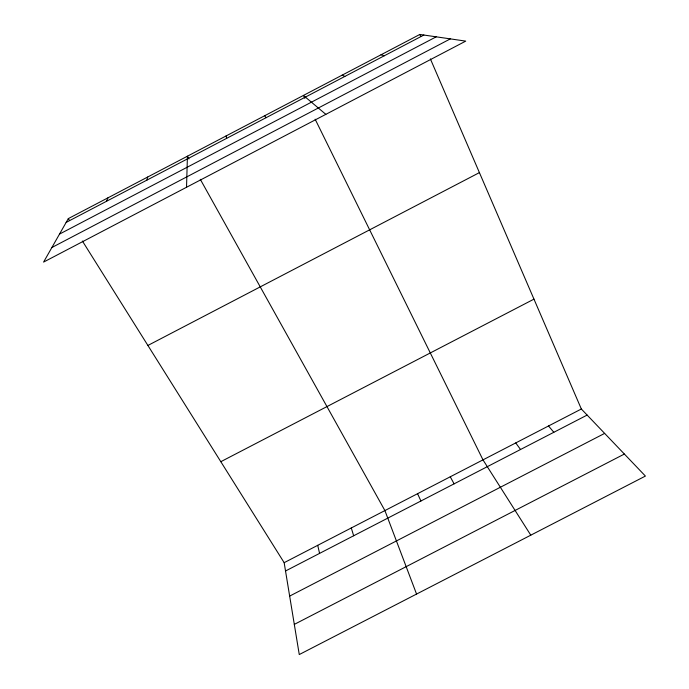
<?xml version="1.0" encoding="UTF-8"?>
<svg xmlns="http://www.w3.org/2000/svg" width="689" height="689" viewBox="0 0 689 689"><rect width="100%" height="100%" fill="white"/><g stroke="black" fill="none" stroke-linecap="round" stroke-linejoin="round"><path stroke-width="1.03" d="M186.53 187.27L187.425 156.205L188.967 158.978M146.895 180.122L147.679 177.03M106.494 201.291L107.975 197.829M68.323 218.602L43.588 262.087L465.747 41.116L419.834 34.45L68.323 218.602L69.443 220.394M66.144 222.426L423.873 35.036M59.495 234.105L436.197 36.827M51.873 247.515L450.348 38.885M147.894 345.456L479.415 172.612M220.816 461.69L533.966 299.138M284.161 562.672L581.344 409.008L645.412 476.073L299.267 654.55L284.161 562.672L82.396 241.038M285.53 570.983L587.14 415.071M289.656 596.097L604.641 433.39M294.306 624.389L624.372 454.051M380.991 54.801L384.333 55.749M342.183 75.127L344.844 76.436M325.845 114.348L303.427 95.435L304.831 98.286M548.522 425.974L553.827 432.287M515.734 442.932L520.548 449.495M264.714 115.709L266.006 117.733M530.788 535.172L482.98 459.864L315.14 119.206M200.301 179.321L384.91 510.575L416.561 594.073M450.261 476.788L454.094 483.85M417.568 493.686L420.919 500.998M419.834 34.45L420.678 36.405M430.375 58.892L581.344 409.008M351.295 527.963L353.655 535.766M226.044 135.966L226.647 138.343M317.715 545.326L319.575 553.388"/></g></svg>
